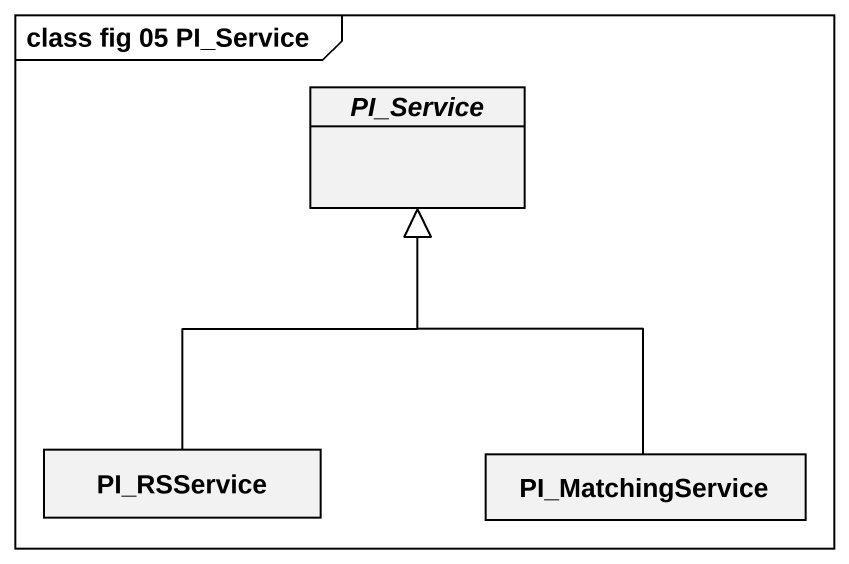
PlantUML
@startuml
mainframe class fig 05 PI_Service
hide circle
hide empty members
abstract class PI_Service
class PI_RSService
class PI_MatchingService
PI_RSService -up-|> PI_Service
PI_MatchingService -up-|> PI_Service
@enduml
